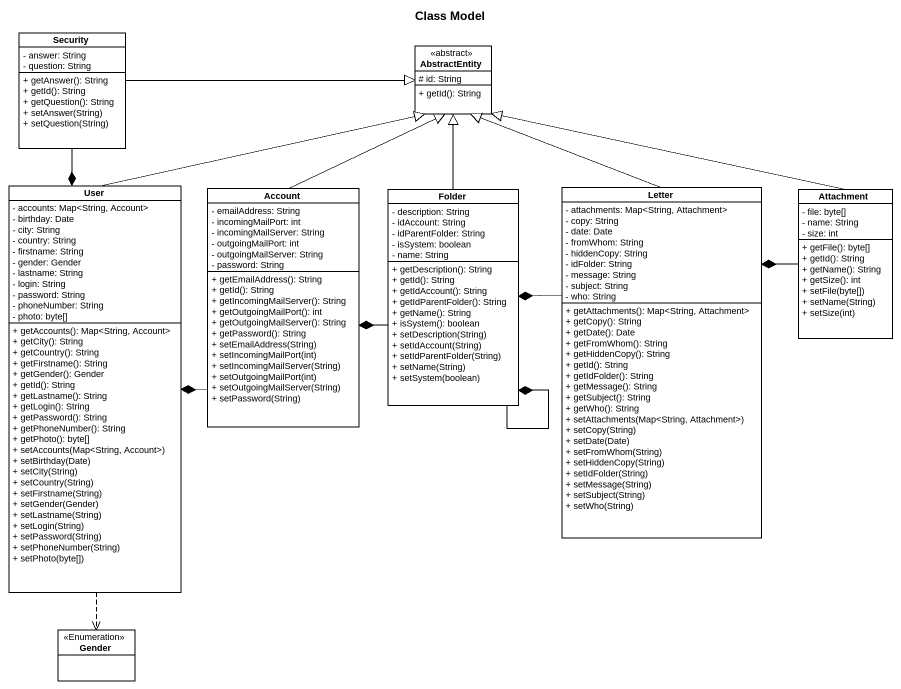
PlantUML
@startuml
title Class Model
hide circle
hide empty members
skinparam classAttributeIconSize 0
class Security {
  - answer: String
  - question: String
  + getAnswer(): String
  + getId(): String
  + getQuestion(): String
  + setAnswer(String)
  + setQuestion(String)
}
class AbstractEntity <<abstract>> {
  # id: String
  + getId(): String
}
class User {
  - accounts: Map<String, Account>
  - birthday: Date
  - city: String
  - country: String
  - firstname: String
  - gender: Gender
  - lastname: String
  - login: String
  - password: String
  - phoneNumber: String
  - photo: byte[]
  + getAccounts(): Map<String, Account>
  + getCity(): String
  + getCountry(): String
  + getFirstname(): String
  + getGender(): Gender
  + getId(): String
  + getLastname(): String
  + getLogin(): String
  + getPassword(): String
  + getPhoneNumber(): String
  + getPhoto(): byte[]
  + setAccounts(Map<String, Account>)
  + setBirthday(Date)
  + setCity(String)
  + setCountry(String)
  + setFirstname(String)
  + setGender(Gender)
  + setLastname(String)
  + setLogin(String)
  + setPassword(String)
  + setPhoneNumber(String)
  + setPhoto(byte[])
}
class Account {
  - emailAddress: String
  - incomingMailPort: int
  - incomingMailServer: String
  - outgoingMailPort: int
  - outgoingMailServer: String
  - password: String
  + getEmailAddress(): String
  + getId(): String
  + getIncomingMailServer(): String
  + getOutgoingMailPort(): int
  + getOutgoingMailServer(): String
  + getPassword(): String
  + setEmailAddress(String)
  + setIncomingMailPort(int)
  + setIncomingMailServer(String)
  + setOutgoingMailPort(int)
  + setOutgoingMailServer(String)
  + setPassword(String)
}
class "Folder" as Folder_ {
  - description: String
  - idAccount: String
  - idParentFolder: String
  - isSystem: boolean
  - name: String
  + getDescription(): String
  + getId(): String
  + getIdAccount(): String
  + getIdParentFolder(): String
  + getName(): String
  + isSystem(): boolean
  + setDescription(String)
  + setIdAccount(String)
  + setIdParentFolder(String)
  + setName(String)
  + setSystem(boolean)
}
class Letter {
  - attachments: Map<String, Attachment>
  - copy: String
  - date: Date
  - fromWhom: String
  - hiddenCopy: String
  - idFolder: String
  - message: String
  - subject: String
  - who: String
  + getAttachments(): Map<String, Attachment>
  + getCopy(): String
  + getDate(): Date
  + getFromWhom(): String
  + getHiddenCopy(): String
  + getId(): String
  + getIdFolder(): String
  + getMessage(): String
  + getSubject(): String
  + getWho(): String
  + setAttachments(Map<String, Attachment>)
  + setCopy(String)
  + setDate(Date)
  + setFromWhom(String)
  + setHiddenCopy(String)
  + setIdFolder(String)
  + setMessage(String)
  + setSubject(String)
  + setWho(String)
}
class Attachment {
  - file: byte[]
  - name: String
  - size: int
  + getFile(): byte[]
  + getId(): String
  + getName(): String
  + getSize(): int
  + setFile(byte[])
  + setName(String)
  + setSize(int)
}
enum Gender <<Enumeration>>
Security -right-|> AbstractEntity
Security --* User
User -up-|> AbstractEntity
User ..> Gender
Account -up-|> AbstractEntity
Account -left-* User
Folder_ -up-|> AbstractEntity
Folder_ -left-* Account
Folder_ --* Folder_
Letter -up-|> AbstractEntity
Letter -left-* Folder_
Attachment -left-|> AbstractEntity
Attachment -left-* Letter
@enduml
